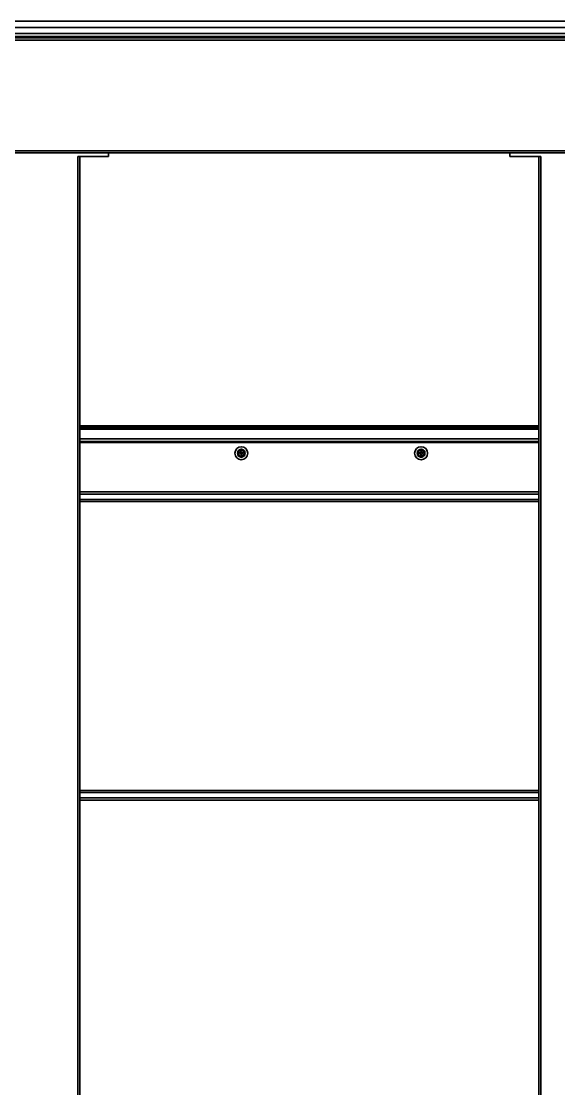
# Model space of a CAD drawing. Header units: millimetres. Extents: x 32496 to 166256, y 3504 to 23939.
# Drawn here: x 84287 to 85034, y 20642 to 22126 of the extents above; entities that cross this region are included whole.
import ezdxf

# ---------------------------------------------------------------- set-up
doc = ezdxf.new("R2010")
doc.units = ezdxf.units.MM
doc.layers.get('0').update_dxf_attribs({"lineweight": 35})

# ---------------------------------------------------------------- blocks, each defined once
blk = doc.blocks.new('1250-8')
at = {"color": 7, "linetype": 'Continuous'}
for p, q in [((40947.3, -21810.5), (38720.6, -21810.5)), ((38776.9, -21831.5), (40892.5, -21831.5)), ((40890.9, -21833.5), (38776.9, -21833.5)), ((39554.9, -21993.5), (39374.9, -21993.5)), ((39554.9, -21998.5), (39511.9, -21998.5)), ((39514.9, -21998.5), (39514.9, -24507.5)), ((39554.9, -21998.5), (39554.9, -21993.5)), ((40112.9, -21993.5), (39554.9, -21993.5)), ((40112.9, -21998.5), (40112.9, -21993.5)), ((40292.9, -21993.5), (40112.9, -21993.5)), ((40155.9, -21998.5), (40112.9, -21998.5)), ((40152.9, -21998.5), (40152.9, -24507.5)), ((40152.9, -22373), (39514.9, -22373)), ((39514.9, -22376), (40152.9, -22376)), ((40152.9, -22391), (39514.9, -22391)), ((39514.9, -22394.5), (40152.9, -22394.5)), ((39734.4, -22408.2), (39739.4, -22405.2)), ((39734.5, -22414), (39734.4, -22408.2)), ((39739.4, -22405.2), (39744.4, -22408.1)), ((39744.5, -22413.9), (39744.4, -22408.1)), ((39984.4, -22408.2), (39989.4, -22405.2)), ((39984.5, -22414), (39984.4, -22408.2)), ((39989.4, -22405.2), (39994.4, -22408.1)), ((39994.5, -22413.9), (39994.4, -22408.1)), ((39739.5, -22416.8), (39734.5, -22414)), ((39736.9, -22411.5), (39736.9, -22410.5)), ((39736.9, -22410.5), (39738.4, -22410.5)), ((39738.4, -22411.5), (39736.9, -22411.5)), ((39738.9, -22410), (39738.9, -22408.5)), ((39738.9, -22408.5), (39739.9, -22408.5)), ((39739, -22413.5), (39739, -22412)), ((39740, -22413.5), (39739, -22413.5)), ((39744.5, -22413.9), (39739.5, -22416.8)), ((39739.9, -22408.5), (39739.9, -22410)), ((39740, -22412), (39740, -22413.5)), ((39740.4, -22410.5), (39741.9, -22410.5)), ((39741.9, -22411.5), (39740.4, -22411.5)), ((39741.9, -22410.5), (39741.9, -22411.5)), ((39989.5, -22416.8), (39984.5, -22414)), ((39986.9, -22411.5), (39986.9, -22410.5)), ((39986.9, -22410.5), (39988.4, -22410.5)), ((39988.4, -22411.5), (39986.9, -22411.5)), ((39988.9, -22410), (39988.9, -22408.5)), ((39988.9, -22408.5), (39989.9, -22408.5)), ((39989, -22413.5), (39989, -22412)), ((39990, -22413.5), (39989, -22413.5)), ((39994.5, -22413.9), (39989.5, -22416.8)), ((39989.9, -22408.5), (39989.9, -22410)), ((39990, -22412), (39990, -22413.5)), ((39990.4, -22410.5), (39991.9, -22410.5)), ((39991.9, -22411.5), (39990.4, -22411.5)), ((39991.9, -22410.5), (39991.9, -22411.5))]:
    blk.add_line(p, q, dxfattribs=at)
at = {"color": 9, "linetype": 'Continuous'}
for p, q in [((38728.5, -21827.3), (40939.4, -21827.3)), ((38733.8, -21818.9), (40934.1, -21818.9)), ((40890.9, -21836.5), (38776.9, -21836.5)), ((40890.9, -21990.5), (38776.9, -21990.5)), ((39511.9, -21998.5), (39511.9, -24507.5)), ((40155.9, -21998.5), (40155.9, -24507.5)), ((40152.9, -22375.2), (39514.9, -22375.2)), ((40152.9, -22377.7), (39514.9, -22377.7)), ((40152.9, -22395.9), (39514.9, -22395.9)), ((39514.9, -22464.8), (40152.9, -22464.8)), ((39514.9, -22467.8), (40152.9, -22467.8)), ((40152.9, -22475.2), (39514.9, -22475.2)), ((40152.9, -22478.2), (39514.9, -22478.2)), ((39514.9, -22879.8), (40152.9, -22879.8)), ((39514.9, -22882.8), (40152.9, -22882.8)), ((40152.9, -22890.2), (39514.9, -22890.2)), ((40152.9, -22893.2), (39514.9, -22893.2))]:
    blk.add_line(p, q, dxfattribs=at)
at = {"color": 7, "linetype": 'Continuous'}
for centre, radius in [((39739.4, -22411), 9), ((39739.4, -22411), 4.25), ((39989.4, -22411), 9), ((39989.4, -22411), 4.25)]:
    blk.add_circle(centre, radius, dxfattribs=at)
for centre, radius, start, end in [((39739.4, -22411), 5.47, 144.5164, 156.5013), ((39739.4, -22411), 5.35, 99.6691, 141.3485), ((39739.4, -22411), 5.47, 84.5164, 96.5013), ((39739.4, -22411), 5.35, 39.6691, 81.3485), ((39739.4, -22411), 5.47, 24.5164, 36.5013), ((39989.4, -22411), 5.47, 144.5164, 156.5013), ((39989.4, -22411), 5.35, 99.6691, 141.3485), ((39989.4, -22411), 5.47, 84.5164, 96.5013), ((39989.4, -22411), 5.35, 39.6691, 81.3485), ((39989.4, -22411), 5.47, 24.5164, 36.5013), ((39739.4, -22411), 5.35, 159.6691, 201.3485), ((39739.4, -22411), 5.47, 204.5164, 216.5013), ((39739.4, -22411), 5.35, 219.6691, 261.3485), ((39738.4, -22410), 0.5, 270.5088, 0.5088), ((39738.5, -22412), 0.5, 0.5088, 90.5088), ((39739.4, -22411), 5.47, 264.5164, 276.5013), ((39740.4, -22410), 0.5, 180.5088, 270.5088), ((39740.5, -22412), 0.5, 90.5088, 180.5088), ((39739.4, -22411), 5.35, 279.6691, 321.3485), ((39739.4, -22411), 5.47, 324.5164, 336.5013), ((39739.4, -22411), 5.35, 339.6691, 21.3485), ((39989.4, -22411), 5.35, 159.6691, 201.3485), ((39989.4, -22411), 5.47, 204.5164, 216.5013), ((39989.4, -22411), 5.35, 219.6691, 261.3485), ((39988.4, -22410), 0.5, 270.5088, 0.5088), ((39988.5, -22412), 0.5, 0.5088, 90.5088), ((39989.4, -22411), 5.47, 264.5164, 276.5013), ((39990.4, -22410), 0.5, 180.5088, 270.5088), ((39990.5, -22412), 0.5, 90.5088, 180.5088), ((39989.4, -22411), 5.35, 279.6691, 321.3485), ((39989.4, -22411), 5.47, 324.5164, 336.5013), ((39989.4, -22411), 5.35, 339.6691, 21.3485)]:
    blk.add_arc(centre, radius, start, end, dxfattribs=at)

msp = doc.modelspace()

# ---------------------------------------------------------------- block references
at = {"color": 6}
msp.add_blockref('1250-8', (44853.364, 43936.945, 19235.731), dxfattribs=at)

doc.saveas('drawing.dxf')
